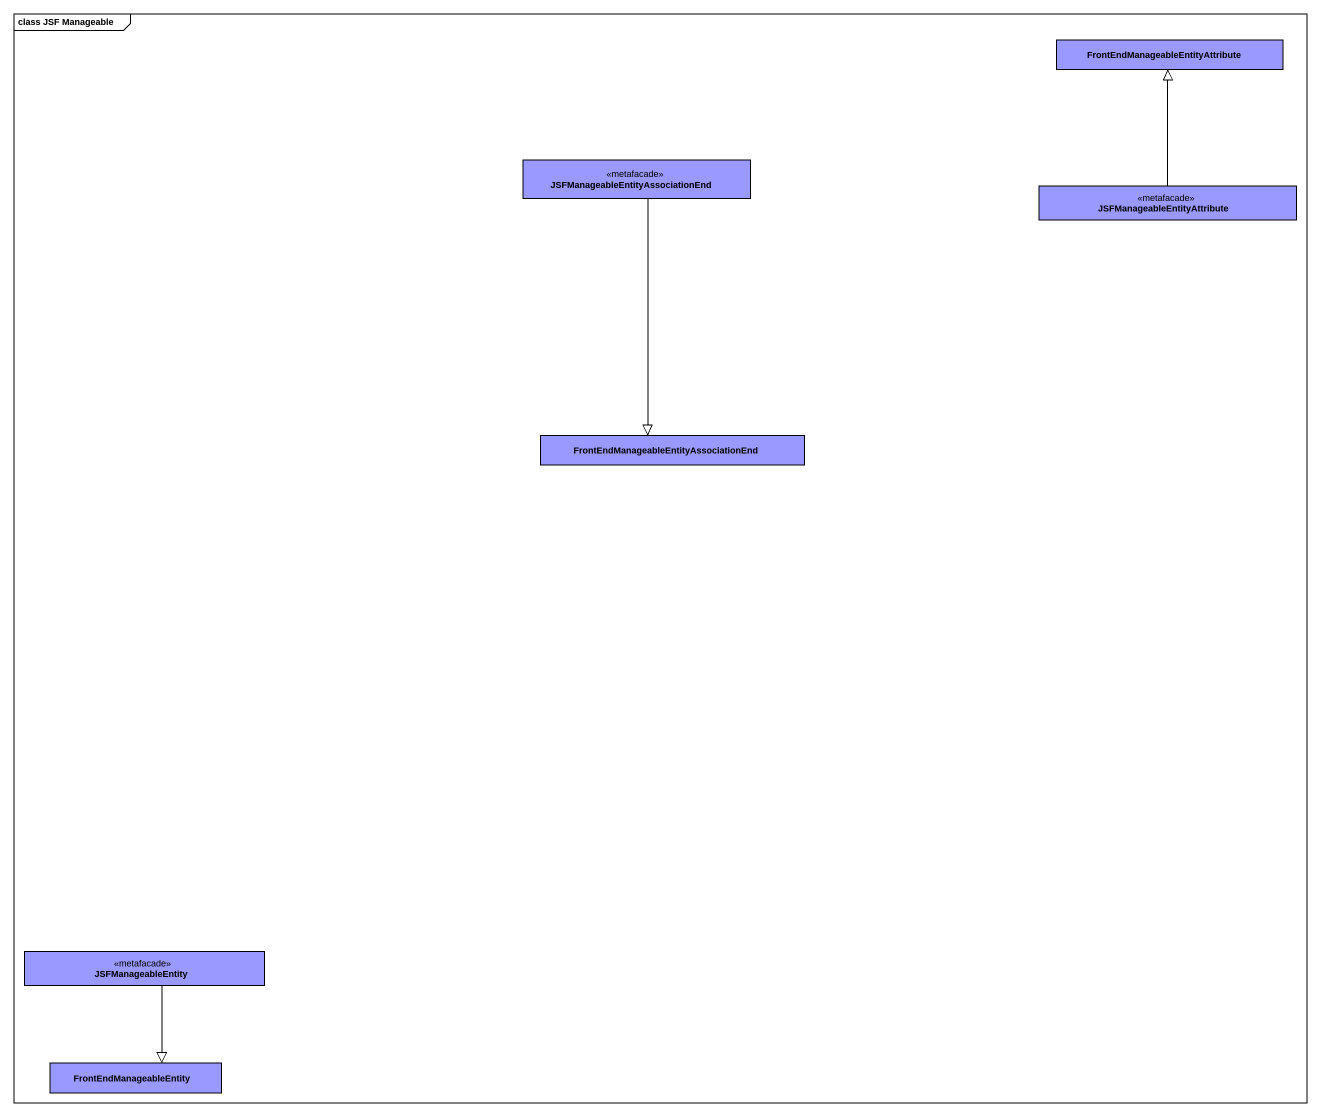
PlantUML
@startuml
mainframe class JSF Manageable
hide circle
hide empty members
class "FrontEndManageableEntityAttribute" as FrontEndManageableEntityAttr #9999FF
class "JSFManageableEntityAssociationEnd" as JSFManageableEntityAssociati <<metafacade>> #9999FF
class JSFManageableEntityAttribute <<metafacade>> #9999FF
class "FrontEndManageableEntityAssociationEnd" as FrontEndManageableEntityAsso #9999FF
class JSFManageableEntity <<metafacade>> #9999FF
class FrontEndManageableEntity #9999FF
JSFManageableEntityAssociati --|> FrontEndManageableEntityAsso
JSFManageableEntityAttribute -up-|> FrontEndManageableEntityAttr
JSFManageableEntity --|> FrontEndManageableEntity
@enduml
